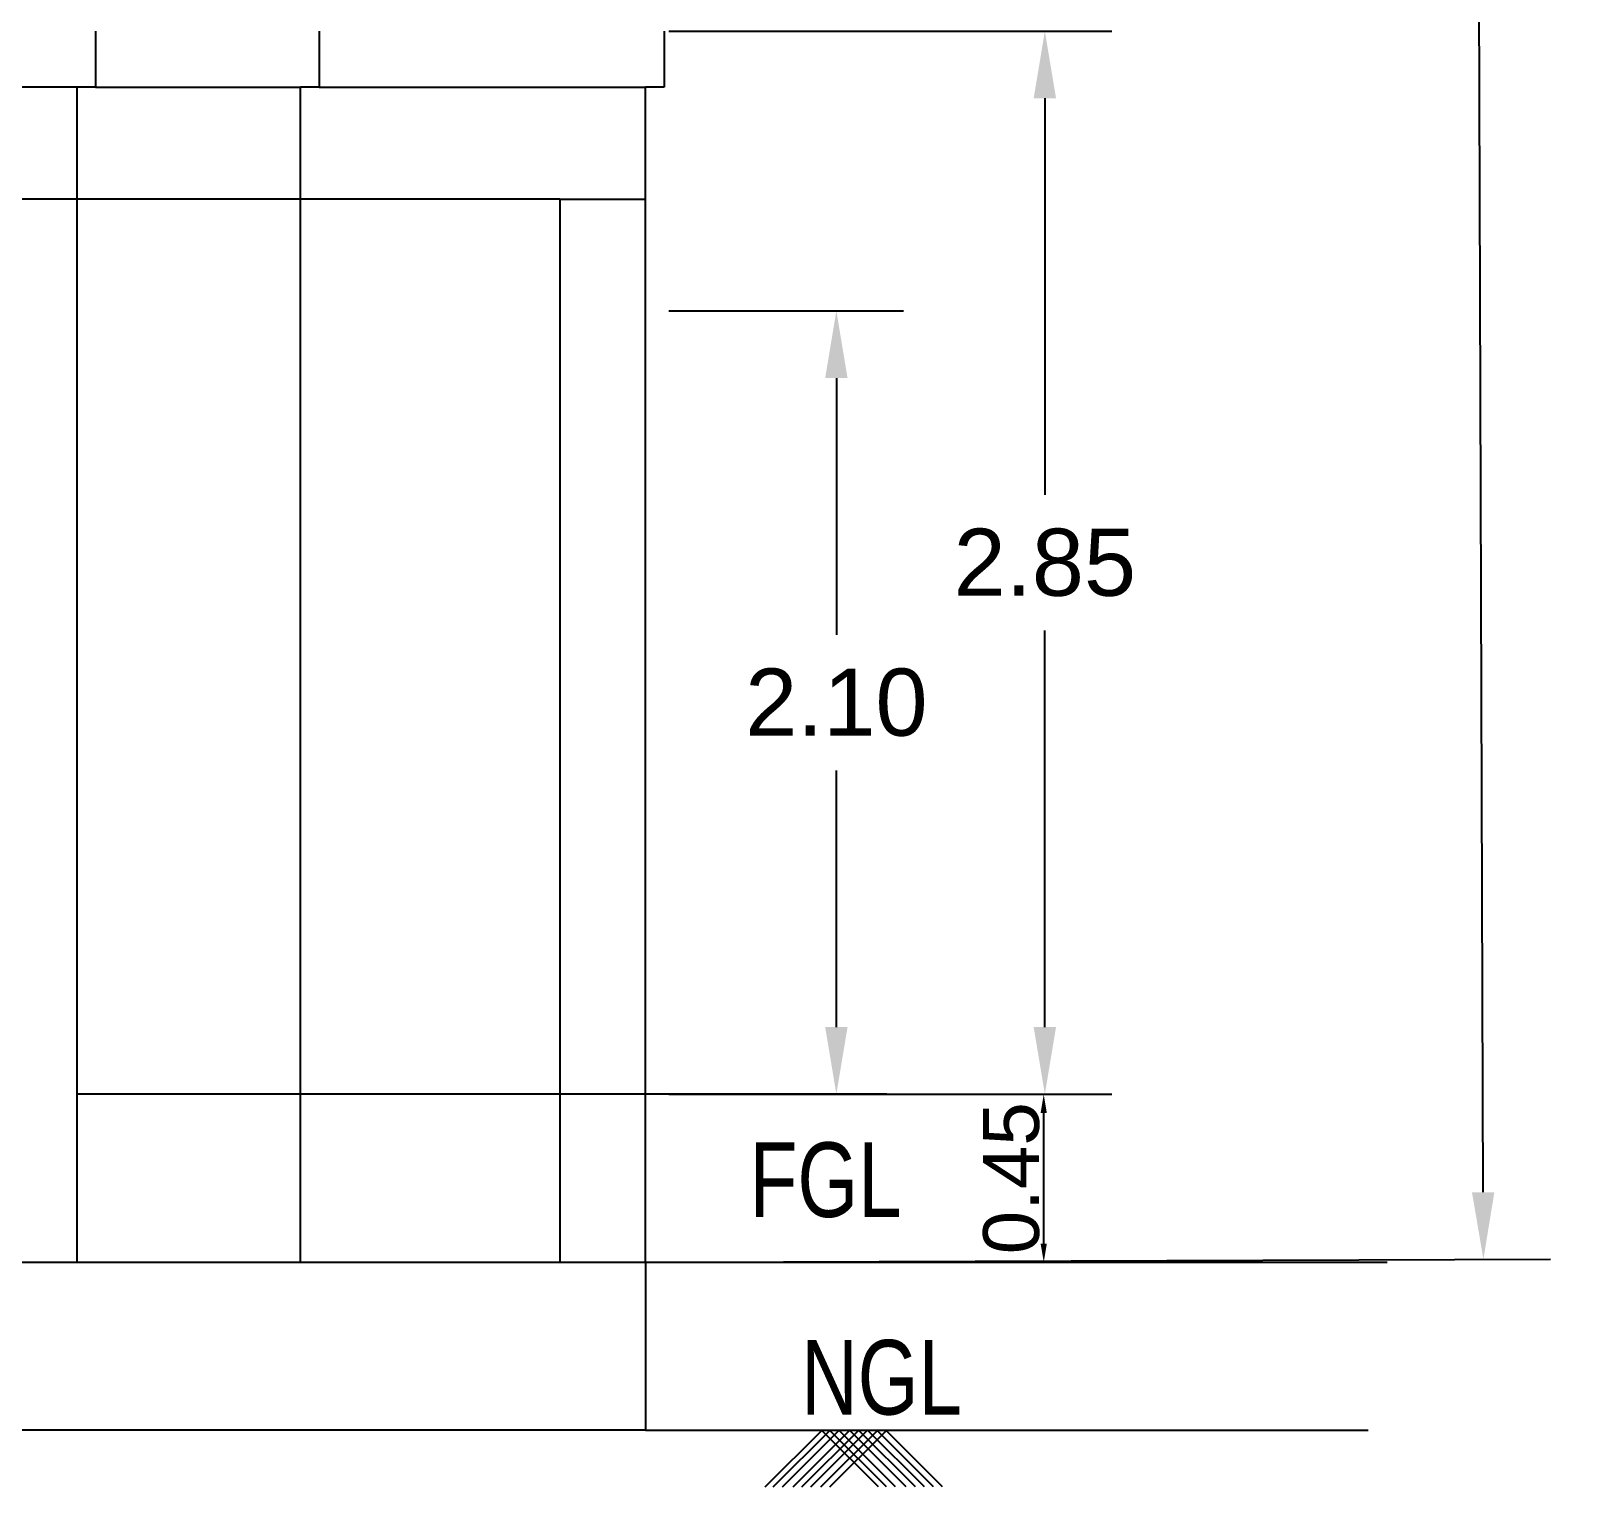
# Model space of a CAD drawing. Header units: metres. Extents: x 10 to 343, y 349 to 530.
# Drawn here: x 248.07 to 252.242, y 455.229 to 459.131 of the extents above; entities that cross this region are included whole.
import ezdxf

# ---------------------------------------------------------------- set-up
doc = ezdxf.new("R2010")
doc.units = ezdxf.units.M
doc.linetypes.add('DASHED2', pattern=[0.375, 0.25, -0.125])
for name, color, linetype in [('BLK_2_FLR_0_KITCHEN', 1, 'Continuous'), ('BLK_2_FLR_0_REGULAR_ROOM_1', 1, 'Continuous'), ('BLK_2_FLR_0_REGULAR_ROOM_2', 1, 'Continuous'), ('BLK_2_FLR_0_REGULAR_ROOM_3', 1, 'Continuous'), ('BLK_2_FLR_0_WC_BATH_1', 223, 'Continuous'), ('BLK_2_HT_OF_BLDG', 5, 'Continuous'), ('BLK_2_PLINTH_HEIGHT', 7, 'Continuous')]:
    doc.layers.add(name, color=color, linetype=linetype)
doc.styles.add('m', font='micross.ttf', dxfattribs={"width": 0.9, "height": 350})
doc.styles.add('ROMANS', font='romans.shx', dxfattribs={"width": 0.8})
doc.styles.get("Standard").update_dxf_attribs({"font": 'arial.ttf'})
doc.dimstyles.new('ISO-25', dxfattribs={"dimtxt": 2.5, "dimasz": 2.5, "dimexe": 1.25, "dimexo": 0.625, "dimtad": 1, "dimtxsty": 'Standard', "dimcen": 2.5, "dimadec": 0, "dimazin": 0, "dimtfac": 1, "dimtmove": 0, "dimatfit": 3, "dimfxl": 0, "dimarcsym": 0})
doc.dimstyles.get("Standard").update_dxf_attribs({"dimtxt": 0.18, "dimasz": 0.18, "dimexe": 0.18, "dimexo": 0.0625, "dimgap": 0.09, "dimtad": 0, "dimtih": 1, "dimtoh": 1, "dimzin": 0, "dimdsep": 46, "dimtxsty": 'Standard', "dimcen": 0.09, "dimadec": 0, "dimazin": 0, "dimtfac": 1, "dimtofl": 0, "dimtmove": 0, "dimatfit": 3, "dimfxl": 0, "dimtolj": 1, "dimtzin": 0, "dimarcsym": 0})
doc.dimstyles.new('STANDARD$0', dxfattribs={"dimtxt": 4, "dimasz": 2.5, "dimexe": 2, "dimexo": 2, "dimgap": 2, "dimtad": 1, "dimdec": 4, "dimzin": 0, "dimdsep": 46, "dimlunit": 4, "dimtxsty": 'ROMANS', "dimblk": 'ARCHTICK', "dimcen": 0.0625, "dimdle": 2.5, "dimse1": 1, "dimse2": 1, "dimclrd": 4, "dimclre": 9, "dimclrt": 6, "dimadec": 0, "dimazin": 0, "dimtfac": 1, "dimtdec": 4, "dimtix": 1, "dimtofl": 0, "dimtmove": 2, "dimatfit": 3, "dimldrblk": 'ARCHTICK', "dimfxl": 0, "dimtolj": 1, "dimtzin": 0, "dimarcsym": 0})

# ---------------------------------------------------------------- blocks, each defined once
blk = doc.blocks.new('*D178')
at = {"layer": 'BLK_2_HT_OF_BLDG', "color": 0, "lineweight": -2}
for p, q in [((249.7802, 470.5314), (252.0947, 470.5393)), ((251.9153, 470.3587), (251.9349, 464.6004)), ((251.9641, 456.0187), (251.9361, 464.2366)), ((249.8302, 455.8314), (252.1447, 455.8393))]:
    blk.add_line(p, q, dxfattribs=at)
at = {"layer": 'BLK_2_HT_OF_BLDG', "color": 0}
for points in [[(251.9453, 470.3588), (251.8853, 470.3586), (251.9147, 470.5387)], [(251.9941, 456.0188), (251.9341, 456.0186), (251.9647, 455.8387)]]:
    blk.add_solid(points, dxfattribs=at)
at = {"layer": 'Defpoints', "color": 0}
for p in [(249.7177, 470.5312), (249.7677, 455.8312), (251.9647, 455.8387)]:
    blk.add_point(p, dxfattribs=at)
at = {"layer": 'BLK_2_HT_OF_BLDG', "color": 0, "insert": (251.9355, 464.4185), "char_height": 0.18, "attachment_point": 5}
blk.add_mtext('\\A1;14.70', dxfattribs=at)
blk = doc.blocks.new('*D179')
at = {"layer": 'BLK_2_FLR_0_REGULAR_ROOM_3', "color": 0, "lineweight": -2, "ltscale": 0.5}
for p, q in [((249.7802, 459.1312), (250.9687, 459.1312)), ((250.7887, 458.9512), (250.7887, 457.8881)), ((250.7887, 456.4612), (250.7887, 457.5243)), ((249.7802, 456.2812), (250.9687, 456.2812))]:
    blk.add_line(p, q, dxfattribs=at)
at = {"layer": 'BLK_2_FLR_0_REGULAR_ROOM_3', "color": 0, "ltscale": 0.5}
for points in [[(250.7587, 458.9512), (250.8187, 458.9512), (250.7887, 459.1312)], [(250.7587, 456.4612), (250.8187, 456.4612), (250.7887, 456.2812)]]:
    blk.add_solid(points, dxfattribs=at)
at = {"layer": 'Defpoints', "color": 0, "ltscale": 0.5}
for p in [(249.7177, 459.1312), (249.7177, 456.2812), (250.7887, 456.2812)]:
    blk.add_point(p, dxfattribs=at)
at = {"layer": 'BLK_2_FLR_0_REGULAR_ROOM_3', "color": 0, "ltscale": 0.5, "insert": (250.7887, 457.7062), "char_height": 0.18, "attachment_point": 5}
blk.add_mtext('\\A1;2.85', dxfattribs=at)
blk = doc.blocks.new('*D180')
at = {"layer": 'BLK_2_FLR_0_KITCHEN', "color": 0, "lineweight": -2, "ltscale": 0.5}
for p, q in [((249.7802, 459.1312), (250.9687, 459.1312)), ((250.7887, 458.9512), (250.7887, 457.8881)), ((250.7887, 456.4612), (250.7887, 457.5243)), ((249.7802, 456.2812), (250.9687, 456.2812))]:
    blk.add_line(p, q, dxfattribs=at)
at = {"layer": 'BLK_2_FLR_0_KITCHEN', "color": 0, "ltscale": 0.5}
for points in [[(250.7587, 458.9512), (250.8187, 458.9512), (250.7887, 459.1312)], [(250.7587, 456.4612), (250.8187, 456.4612), (250.7887, 456.2812)]]:
    blk.add_solid(points, dxfattribs=at)
at = {"layer": 'Defpoints', "color": 0, "ltscale": 0.5}
for p in [(249.7177, 459.1312), (249.7177, 456.2812), (250.7887, 456.2812)]:
    blk.add_point(p, dxfattribs=at)
at = {"layer": 'BLK_2_FLR_0_KITCHEN', "color": 0, "ltscale": 0.5, "insert": (250.7887, 457.7062), "char_height": 0.18, "attachment_point": 5}
blk.add_mtext('\\A1;2.85', dxfattribs=at)
blk = doc.blocks.new('*D181')
at = {"layer": 'BLK_2_FLR_0_REGULAR_ROOM_1', "color": 0, "lineweight": -2, "ltscale": 0.5}
for p, q in [((249.7802, 459.1312), (250.9687, 459.1312)), ((250.7887, 458.9512), (250.7887, 457.8881)), ((250.7887, 456.4612), (250.7887, 457.5243)), ((249.7802, 456.2812), (250.9687, 456.2812))]:
    blk.add_line(p, q, dxfattribs=at)
at = {"layer": 'BLK_2_FLR_0_REGULAR_ROOM_1', "color": 0, "ltscale": 0.5}
for points in [[(250.7587, 458.9512), (250.8187, 458.9512), (250.7887, 459.1312)], [(250.7587, 456.4612), (250.8187, 456.4612), (250.7887, 456.2812)]]:
    blk.add_solid(points, dxfattribs=at)
at = {"layer": 'Defpoints', "color": 0, "ltscale": 0.5}
for p in [(249.7177, 459.1312), (249.7177, 456.2812), (250.7887, 456.2812)]:
    blk.add_point(p, dxfattribs=at)
at = {"layer": 'BLK_2_FLR_0_REGULAR_ROOM_1', "color": 0, "ltscale": 0.5, "insert": (250.7887, 457.7062), "char_height": 0.18, "attachment_point": 5}
blk.add_mtext('\\A1;2.85', dxfattribs=at)
blk = doc.blocks.new('*D182')
at = {"layer": 'BLK_2_FLR_0_REGULAR_ROOM_2', "color": 0, "lineweight": -2, "ltscale": 0.5}
for p, q in [((249.7802, 459.1312), (250.9687, 459.1312)), ((250.7887, 458.9512), (250.7887, 457.8881)), ((250.7887, 456.4612), (250.7887, 457.5243)), ((249.7802, 456.2812), (250.9687, 456.2812))]:
    blk.add_line(p, q, dxfattribs=at)
at = {"layer": 'BLK_2_FLR_0_REGULAR_ROOM_2', "color": 0, "ltscale": 0.5}
for points in [[(250.7587, 458.9512), (250.8187, 458.9512), (250.7887, 459.1312)], [(250.7587, 456.4612), (250.8187, 456.4612), (250.7887, 456.2812)]]:
    blk.add_solid(points, dxfattribs=at)
at = {"layer": 'Defpoints', "color": 0, "ltscale": 0.5}
for p in [(249.7177, 459.1312), (249.7177, 456.2812), (250.7887, 456.2812)]:
    blk.add_point(p, dxfattribs=at)
at = {"layer": 'BLK_2_FLR_0_REGULAR_ROOM_2', "color": 0, "ltscale": 0.5, "insert": (250.7887, 457.7062), "char_height": 0.18, "attachment_point": 5}
blk.add_mtext('\\A1;2.85', dxfattribs=at)
blk = doc.blocks.new('*D183')
at = {"layer": 'BLK_2_FLR_0_WC_BATH_1', "color": 0, "lineweight": -2, "ltscale": 0.5}
for p, q in [((249.7802, 458.3812), (250.4096, 458.3812)), ((250.2296, 458.2012), (250.2296, 457.5131)), ((250.2296, 456.4612), (250.2296, 457.1493)), ((249.7802, 456.2812), (250.4096, 456.2812))]:
    blk.add_line(p, q, dxfattribs=at)
at = {"layer": 'BLK_2_FLR_0_WC_BATH_1', "color": 0, "ltscale": 0.5}
for points in [[(250.1996, 458.2012), (250.2596, 458.2012), (250.2296, 458.3812)], [(250.1996, 456.4612), (250.2596, 456.4612), (250.2296, 456.2812)]]:
    blk.add_solid(points, dxfattribs=at)
at = {"layer": 'Defpoints', "color": 0, "ltscale": 0.5}
for p in [(249.7177, 458.3812), (249.7177, 456.2812), (250.2296, 456.2812)]:
    blk.add_point(p, dxfattribs=at)
at = {"layer": 'BLK_2_FLR_0_WC_BATH_1', "color": 0, "ltscale": 0.5, "insert": (250.2296, 457.3312), "char_height": 0.18, "attachment_point": 5}
blk.add_mtext('\\A1;2.10', dxfattribs=at)
blk = doc.blocks.new('*D184')
at = {"layer": 'BLK_2_FLR_0_WC_BATH_1', "color": 0, "lineweight": -2, "ltscale": 0.5}
for p, q in [((249.7802, 458.3812), (250.4096, 458.3812)), ((250.2296, 458.2012), (250.2296, 457.5131)), ((250.2296, 456.4612), (250.2296, 457.1493)), ((249.7802, 456.2812), (250.4096, 456.2812))]:
    blk.add_line(p, q, dxfattribs=at)
at = {"layer": 'BLK_2_FLR_0_WC_BATH_1', "color": 0, "ltscale": 0.5}
for points in [[(250.1996, 458.2012), (250.2596, 458.2012), (250.2296, 458.3812)], [(250.1996, 456.4612), (250.2596, 456.4612), (250.2296, 456.2812)]]:
    blk.add_solid(points, dxfattribs=at)
at = {"layer": 'Defpoints', "color": 0, "ltscale": 0.5}
for p in [(249.7177, 458.3812), (249.7177, 456.2812), (250.2296, 456.2812)]:
    blk.add_point(p, dxfattribs=at)
at = {"layer": 'BLK_2_FLR_0_WC_BATH_1', "color": 0, "ltscale": 0.5, "insert": (250.2296, 457.3312), "char_height": 0.18, "attachment_point": 5}
blk.add_mtext('\\A1;2.10', dxfattribs=at)
blk = doc.blocks.new('*D192')
at = {"layer": 'BLK_2_PLINTH_HEIGHT', "color": 0, "lineweight": -2, "ltscale": 0.5}
blk.add_line((250.7857, 455.8812), (250.7857, 456.2312), dxfattribs=at)
at = {"layer": 'BLK_2_PLINTH_HEIGHT', "color": 0, "ltscale": 0.5}
for points in [[(250.7773, 456.2312), (250.794, 456.2312), (250.7857, 456.2812)], [(250.7773, 455.8812), (250.794, 455.8812), (250.7857, 455.8312)]]:
    blk.add_solid(points, dxfattribs=at)
at = {"layer": 'Defpoints', "color": 0, "ltscale": 0.5}
for p in [(250.6135, 456.2812), (250.7857, 456.2812), (250.6135, 455.8312)]:
    blk.add_point(p, dxfattribs=at)
at = {"layer": 'BLK_2_PLINTH_HEIGHT', "color": 0, "ltscale": 0.5, "insert": (250.6991, 456.0562), "char_height": 0.15, "attachment_point": 5, "rotation": 90}
blk.add_mtext('0.45', dxfattribs=at)

msp = doc.modelspace()

# ---------------------------------------------------------------- linework, layer by layer
at = {"ltscale": 400}
for p, q in [((248.2427, 459.1312), (248.2427, 458.9812)), ((248.8427, 459.1312), (248.8427, 458.9812)), ((249.7677, 459.1312), (249.7677, 458.9812)), ((248.2427, 458.9812), (242.3827, 458.9812)), ((248.1927, 458.9812), (248.1927, 455.8312)), ((248.2427, 458.9812), (248.7927, 458.9812)), ((248.7927, 458.6812), (248.7927, 458.9812)), ((248.8427, 458.9812), (248.7927, 458.9812)), ((248.8427, 458.9812), (249.7177, 458.9812)), ((249.7177, 455.8312), (249.7177, 458.9812)), ((249.7677, 458.9812), (249.7177, 458.9812)), ((248.1927, 458.6812), (242.4327, 458.6812)), ((248.7927, 458.6812), (248.1927, 458.6812)), ((249.4877, 458.6812), (248.7927, 458.6812)), ((248.7927, 455.8312), (248.7927, 458.6812)), ((249.4877, 458.6812), (249.4877, 455.8312)), ((249.4877, 458.6812), (249.7177, 458.6812)), ((241.5977, 455.8312), (249.7177, 455.8312)), ((249.7177, 455.8312), (251.7064, 455.8312)), ((250.039, 455.2288), (250.1914, 455.3812)), ((250.0605, 455.2288), (250.213, 455.3812)), ((250.085, 455.2288), (250.2375, 455.3812)), ((250.1136, 455.2288), (250.266, 455.3812)), ((250.137, 455.2288), (250.2895, 455.3812)), ((250.161, 455.2288), (250.3135, 455.3812)), ((250.188, 455.2288), (250.3405, 455.3812)), ((250.3424, 455.2288), (250.1899, 455.3812)), ((250.3639, 455.2288), (250.2115, 455.3812)), ((250.212, 455.2288), (250.3645, 455.3812)), ((250.3884, 455.2288), (250.236, 455.3812)), ((250.417, 455.2288), (250.2645, 455.3812)), ((250.4415, 455.2288), (250.289, 455.3812)), ((250.4659, 455.2288), (250.3135, 455.3812)), ((250.4904, 455.2288), (250.338, 455.3812)), ((250.5144, 455.2288), (250.362, 455.3812))]:
    msp.add_line(p, q, dxfattribs=at)
at = {"linetype": 'DASHED2', "ltscale": 600}
for p, q in [((249.4877, 456.2812), (248.1927, 456.2812)), ((249.4877, 456.2812), (248.1927, 456.2812)), ((250.3645, 456.2812), (249.4877, 456.2812)), ((249.7177, 455.8312), (249.7177, 455.3812)), ((249.7177, 455.8312), (249.7177, 455.3812)), ((249.7177, 455.8312), (249.7177, 455.3812)), ((249.7177, 455.8312), (249.7177, 455.3812)), ((249.7177, 455.3812), (251.6556, 455.3812))]:
    msp.add_line(p, q, dxfattribs=at)
at = {"linetype": 'DASHED2', "ltscale": 400}
msp.add_line((249.7177, 455.3812), (230.7276, 455.3812), dxfattribs=at)

# ---------------------------------------------------------------- texts
at = {"linetype": 'DASHED2', "ltscale": 400, "style": 'm', "width": 0.75}
msp.add_text('FGL', height=0.2, dxfattribs=at).set_placement((249.9973, 455.9522))
at = {"style": 'm', "width": 0.75}
msp.add_text('NGL', height=0.2, dxfattribs=at).set_placement((250.1355, 455.4226))

# ---------------------------------------------------------------- dimensions: what is measured, and where the dimension line sits
at = {"layer": 'BLK_2_FLR_0_KITCHEN', "color": 1, "ltscale": 0.5}
dim = msp.add_aligned_dim(p1=(249.7177, 459.1312), p2=(249.7177, 456.2812), distance=1.071, dimstyle='STANDARD$0', override={"dimtxt": 0.18, "dimasz": 0.18, "dimexe": 0.18, "dimexo": 0.0625, "dimgap": 0.09, "dimtad": 0, "dimtih": 1, "dimtoh": 1, "dimdec": 2, "dimlunit": 2, "dimtxsty": 'Standard', "dimcen": 0.09, "dimdle": 0, "dimse1": 0, "dimse2": 0, "dimclrd": 0, "dimclre": 0, "dimclrt": 0, "dimtdec": 2, "dimtix": 0, "dimtmove": 0}, dxfattribs=at)
dim.commit()
dim.dimension.update_dxf_attribs({"geometry": '*D180', "text_midpoint": (250.7887, 457.7062)})
at = {"layer": 'BLK_2_FLR_0_REGULAR_ROOM_1', "color": 1, "ltscale": 0.5}
dim = msp.add_aligned_dim(p1=(249.7177, 459.1312), p2=(249.7177, 456.2812), distance=1.071, dimstyle='STANDARD$0', override={"dimtxt": 0.18, "dimasz": 0.18, "dimexe": 0.18, "dimexo": 0.0625, "dimgap": 0.09, "dimtad": 0, "dimtih": 1, "dimtoh": 1, "dimdec": 2, "dimlunit": 2, "dimtxsty": 'Standard', "dimcen": 0.09, "dimdle": 0, "dimse1": 0, "dimse2": 0, "dimclrd": 0, "dimclre": 0, "dimclrt": 0, "dimtdec": 2, "dimtix": 0, "dimtmove": 0}, dxfattribs=at)
dim.commit()
dim.dimension.update_dxf_attribs({"geometry": '*D181', "text_midpoint": (250.7887, 457.7062)})
at = {"layer": 'BLK_2_FLR_0_REGULAR_ROOM_2', "color": 1, "ltscale": 0.5}
dim = msp.add_aligned_dim(p1=(249.7177, 459.1312), p2=(249.7177, 456.2812), distance=1.071, dimstyle='STANDARD$0', override={"dimtxt": 0.18, "dimasz": 0.18, "dimexe": 0.18, "dimexo": 0.0625, "dimgap": 0.09, "dimtad": 0, "dimtih": 1, "dimtoh": 1, "dimdec": 2, "dimlunit": 2, "dimtxsty": 'Standard', "dimcen": 0.09, "dimdle": 0, "dimse1": 0, "dimse2": 0, "dimclrd": 0, "dimclre": 0, "dimclrt": 0, "dimtdec": 2, "dimtix": 0, "dimtmove": 0}, dxfattribs=at)
dim.commit()
dim.dimension.update_dxf_attribs({"geometry": '*D182', "text_midpoint": (250.7887, 457.7062)})
at = {"layer": 'BLK_2_FLR_0_REGULAR_ROOM_3', "color": 1, "ltscale": 0.5}
dim = msp.add_aligned_dim(p1=(249.7177, 459.1312), p2=(249.7177, 456.2812), distance=1.071, dimstyle='STANDARD$0', override={"dimtxt": 0.18, "dimasz": 0.18, "dimexe": 0.18, "dimexo": 0.0625, "dimgap": 0.09, "dimtad": 0, "dimtih": 1, "dimtoh": 1, "dimdec": 2, "dimlunit": 2, "dimtxsty": 'Standard', "dimcen": 0.09, "dimdle": 0, "dimse1": 0, "dimse2": 0, "dimclrd": 0, "dimclre": 0, "dimclrt": 0, "dimtdec": 2, "dimtix": 0, "dimtmove": 0}, dxfattribs=at)
dim.commit()
dim.dimension.update_dxf_attribs({"geometry": '*D179', "text_midpoint": (250.7887, 457.7062)})
at = {"layer": 'BLK_2_FLR_0_WC_BATH_1', "color": 223, "ltscale": 0.5}
for picture in ['*D183', '*D184']:
    dim = msp.add_linear_dim(base=(250.2296, 456.2812), p1=(249.7177, 458.3812), p2=(249.7177, 456.2812), angle=90, dimstyle='STANDARD$0', override={"dimtxt": 0.18, "dimasz": 0.18, "dimexe": 0.18, "dimexo": 0.0625, "dimgap": 0.09, "dimtad": 0, "dimtih": 1, "dimtoh": 1, "dimdec": 2, "dimlunit": 2, "dimtxsty": 'Standard', "dimcen": 0.09, "dimdle": 0, "dimse1": 0, "dimse2": 0, "dimclrd": 0, "dimclre": 0, "dimclrt": 0, "dimtdec": 2, "dimtix": 0, "dimtmove": 0}, dxfattribs=at)
    dim.commit()
    dim.dimension.update_dxf_attribs({"geometry": picture, "text_midpoint": (250.2296, 457.3312)})
at = {"layer": 'BLK_2_HT_OF_BLDG', "color": 5}
dim = msp.add_linear_dim(base=(251.9647, 455.8387), p1=(249.7177, 470.5312), p2=(249.7677, 455.8312), angle=270.1949, dimstyle='Standard', override={"dimdec": 2}, dxfattribs=at)
dim.commit()
dim.dimension.update_dxf_attribs({"geometry": '*D178', "text_midpoint": (251.9355, 464.4185), "dimtype": 161})
at = {"layer": 'BLK_2_PLINTH_HEIGHT', "ltscale": 0.5}
dim = msp.add_linear_dim(base=(250.7857, 456.2812), p1=(250.6135, 455.8312), p2=(250.6135, 456.2812), angle=90, dimstyle='ISO-25', override={"dimtxt": 0.15, "dimasz": 0.05, "dimgap": 0.01, "dimdsep": 46, "dimse1": 1, "dimse2": 1}, dxfattribs=at)
dim.commit()
dim.dimension.update_dxf_attribs({"geometry": '*D192', "text_midpoint": (250.7857, 456.0562), "dimtype": 160})

doc.saveas('drawing.dxf')
